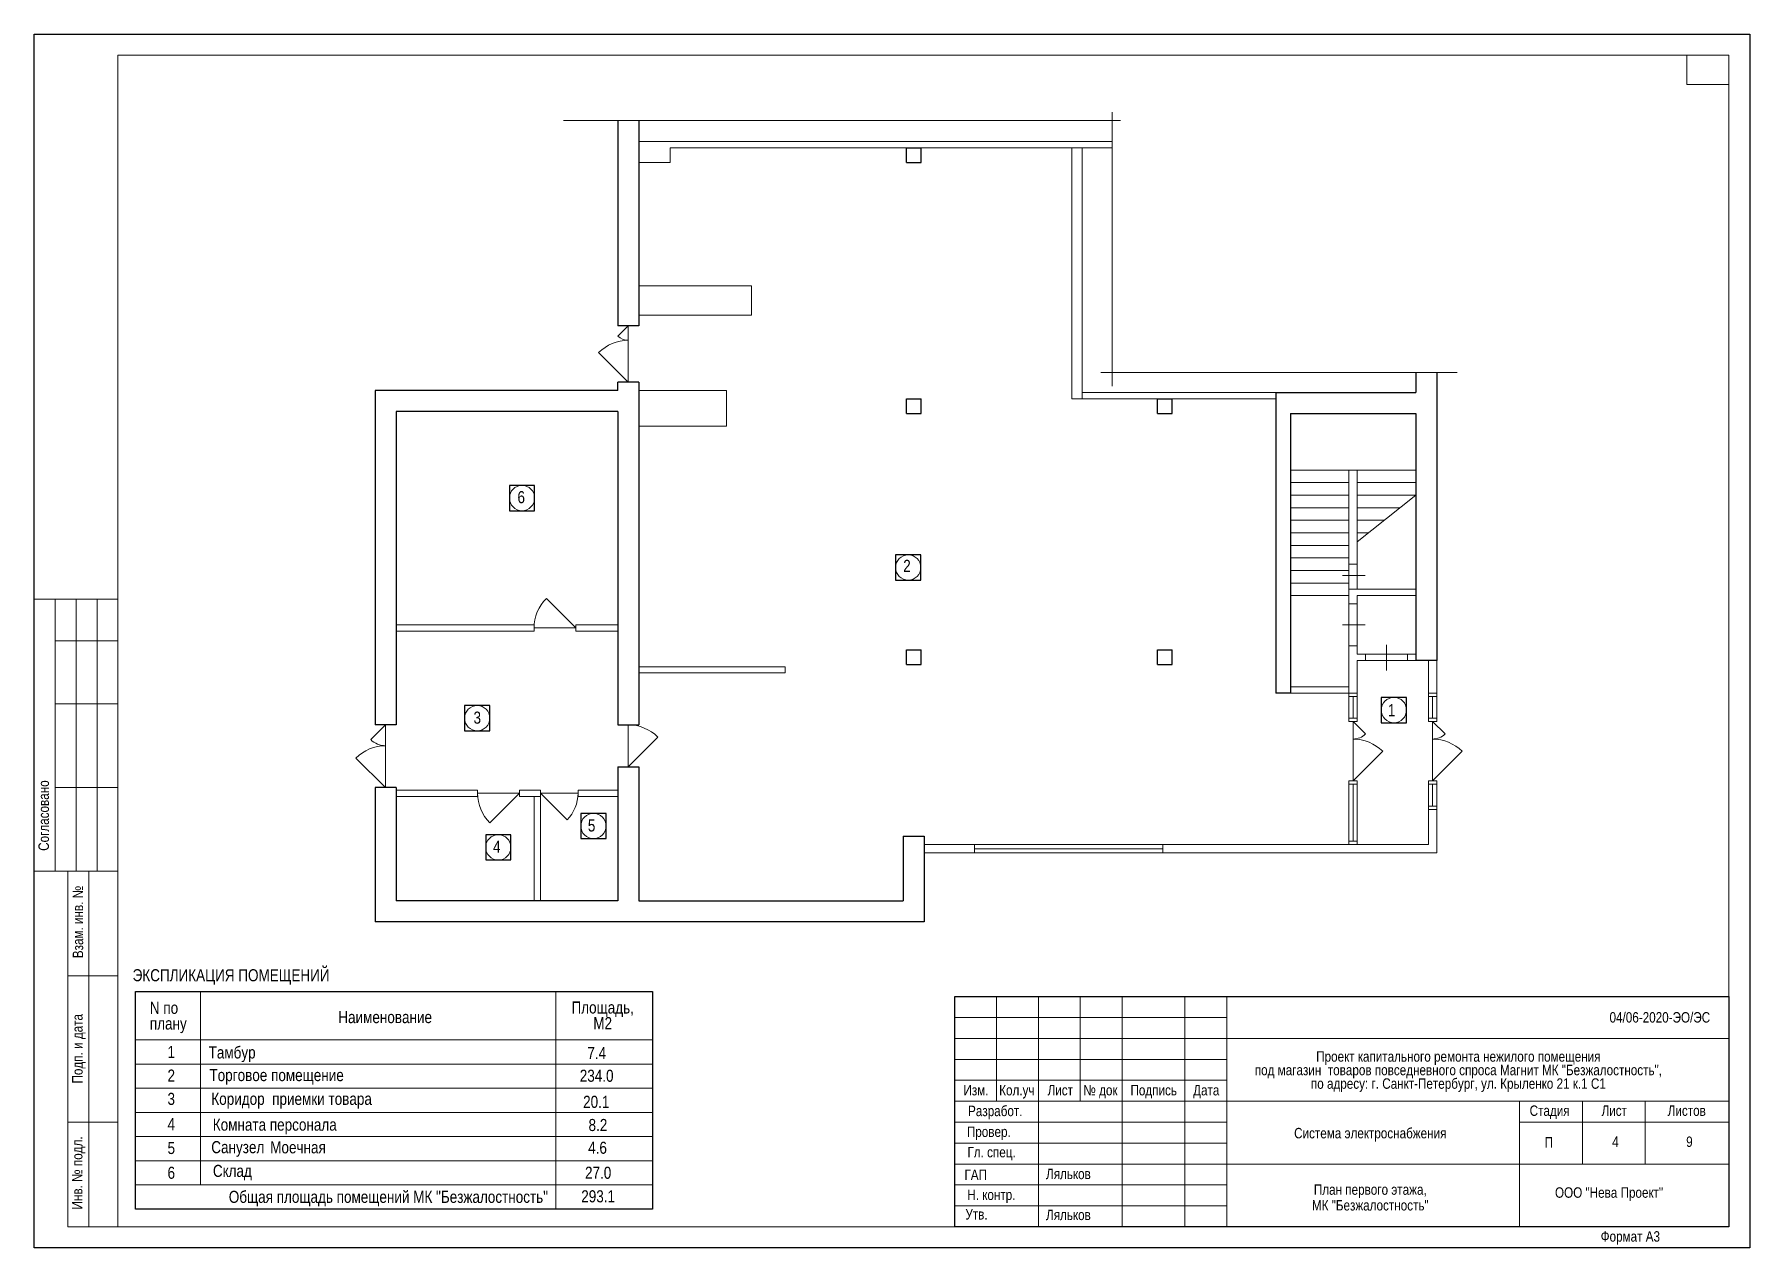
# Model space of a CAD drawing. Header units: metres. Extents: x -306 to 273, y -329 to 512.
# Drawn here: x -268.26 to -227.26, y 483.01 to 512.01 of the extents above; entities that cross this region are included whole.
import ezdxf
from ezdxf.enums import TextEntityAlignment as Align

# ---------------------------------------------------------------- set-up
doc = ezdxf.new("R2010")
doc.units = ezdxf.units.M
doc.header["$MEASUREMENT"] = 0
for name, color, linetype in [('YOLO_FRAME', 1, 'Continuous'), ('YOLO_STAMP', 1, 'Continuous'), ('YOLO_TABLE', 1, 'Continuous')]:
    doc.layers.add(name, color=color, linetype=linetype)
doc.styles.add('Style-Arial', font='arial.ttf')

msp = doc.modelspace()

# ---------------------------------------------------------------- linework, layer by layer
at = {"color": 7, "linetype": 'Continuous', "lineweight": 0}
for p, q in [((-268.25785071, 512.01316329), (-227.25785071, 512.01316329)), ((-268.25785071, 483.01316329), (-268.25785071, 512.01316329)), ((-227.25785071, 512.01316329), (-227.25785071, 483.01316329)), ((-242.49660821, 510.15073567), (-242.49660821, 503.60731982)), ((-242.29741361, 509.94963704), (-255.60571324, 509.94963704)), ((-254.06211998, 505.04922375), (-254.30960735, 504.80173637)), ((-254.06211998, 505.04922375), (-254.06211998, 503.69922375)), ((-254.76922676, 504.40633053), (-254.06211998, 503.69922375)), ((-234.24569633, 503.93208061), (-242.76879738, 503.93208061)), ((-238.23711998, 501.59922375), (-235.23711998, 501.59922375)), ((-238.23711998, 501.29922375), (-236.83711998, 501.29922375)), ((-236.63711998, 501.29922375), (-235.23711998, 501.29922375)), ((-238.23711998, 500.99922375), (-236.83711998, 500.99922375)), ((-238.23711998, 500.69922375), (-236.83711998, 500.69922375)), ((-235.23711998, 500.99922375), (-236.63711998, 499.88145282)), ((-236.63711998, 500.99922375), (-235.23711998, 500.99922375)), ((-236.63711998, 500.69922375), (-235.61286781, 500.69922375)), ((-238.23711998, 500.39922375), (-236.83711998, 500.39922375)), ((-236.63711998, 500.39922375), (-235.98861564, 500.39922375)), ((-238.23711998, 500.09922375), (-236.83711998, 500.09922375)), ((-238.23711998, 499.79922375), (-236.83711998, 499.79922375)), ((-236.63711998, 500.09922375), (-236.36436347, 500.09922375)), ((-238.23711998, 499.49922375), (-236.83711998, 499.49922375)), ((-238.23711998, 499.19922375), (-236.83711998, 499.19922375)), ((-236.98960202, 499.08250544), (-236.44585207, 499.08250544)), ((-236.83711998, 499.34922375), (-236.83711998, 498.74922375)), ((-236.63711998, 499.34922375), (-236.63711998, 498.74922375)), ((-238.23711998, 498.89922375), (-236.83711998, 498.89922375)), ((-238.23711998, 498.59922375), (-236.83711998, 498.59922375)), ((-255.31211998, 497.82422375), (-256.01922676, 498.53133053)), ((-236.83711998, 497.39922375), (-236.83711998, 498.39922375)), ((-236.63711998, 498.39922375), (-236.63711998, 497.39922375)), ((-256.31211998, 497.82422375), (-255.31211998, 497.82422375)), ((-236.98960202, 497.89922375), (-236.44585207, 497.89922375)), ((-235.93711998, 497.42291205), (-235.93711998, 496.80795584)), ((-236.43711998, 497.19922375), (-235.43711998, 497.19922375)), ((-236.43711998, 497.04922375), (-235.43711998, 497.04922375)), ((-236.83711998, 496.18922375), (-236.83711998, 495.66922375)), ((-236.73711998, 496.18922375), (-236.73711998, 495.66922375)), ((-236.63711998, 496.18922375), (-236.63711998, 495.66922375)), ((-234.93711998, 496.18922375), (-234.93711998, 495.66922375)), ((-234.83711998, 496.18922375), (-234.83711998, 495.66922375)), ((-234.73711998, 496.18922375), (-234.73711998, 495.66922375)), ((-259.86211998, 495.50922375), (-260.21567337, 495.15567036)), ((-259.86211998, 495.50922375), (-259.86211998, 494.00922375)), ((-254.06211998, 495.50922375), (-254.06211998, 494.50922375)), ((-236.73711998, 495.58922375), (-236.73711998, 494.16922375)), ((-236.73711998, 495.58922375), (-236.44013513, 495.2922389)), ((-234.83711998, 495.58922375), (-234.83711998, 494.16922375)), ((-234.83711998, 495.58922375), (-234.54013513, 495.2922389)), ((-254.06211998, 494.50922375), (-253.3550132, 495.21633053)), ((-236.0300132, 494.87633053), (-236.73711998, 494.16922375)), ((-234.1300132, 494.87633053), (-234.83711998, 494.16922375)), ((-260.56922676, 494.71633053), (-259.86211998, 494.00922375)), ((-236.83711998, 494.08922375), (-236.83711998, 492.64922375)), ((-236.73711998, 494.08922375), (-236.73711998, 492.72922375)), ((-236.63711998, 494.08922375), (-236.63711998, 492.64922375)), ((-234.93711998, 494.08922375), (-234.93711998, 493.56922375)), ((-234.83711998, 493.56922375), (-234.83711998, 494.08922375)), ((-234.73711998, 493.56922375), (-234.73711998, 494.08922375)), ((-256.66211998, 493.87422375), (-257.66211998, 493.87422375)), ((-256.66211998, 493.87422375), (-257.36922676, 493.16711697)), ((-255.26211998, 493.87422375), (-256.16211998, 493.87422375)), ((-256.16211998, 493.87422375), (-255.52572387, 493.23782764)), ((-241.28711998, 492.64922375), (-245.78711998, 492.64922375)), ((-245.78711998, 492.54922375), (-241.28711998, 492.54922375)), ((-241.28711998, 492.44922375), (-245.78711998, 492.44922375)), ((-246.25785071, 488.51316329), (-239.75785071, 488.51316329)), ((-246.25785071, 488.01316329), (-239.75785071, 488.01316329)), ((-246.25785071, 487.51316329), (-239.75785071, 487.51316329)), ((-265.83571599, 487.40029801), (-253.48189813, 487.40029801)), ((-265.83571599, 486.82279801), (-253.48189813, 486.82279801)), ((-265.83571599, 486.24529801), (-253.48189813, 486.24529801)), ((-246.25785071, 486.01316329), (-239.75785071, 486.01316329)), ((-265.83571599, 485.66779801), (-253.48189813, 485.66779801)), ((-246.25785071, 485.51316329), (-239.75785071, 485.51316329)), ((-265.83571599, 485.09029801), (-253.48189813, 485.09029801)), ((-246.25785071, 485.01316329), (-239.75785071, 485.01316329)), ((-265.83571599, 484.51279801), (-253.48189813, 484.51279801)), ((-246.25785071, 484.51316329), (-239.75785071, 484.51316329)), ((-246.25785071, 484.01316329), (-239.75785071, 484.01316329)), ((-227.25785071, 483.01316329), (-268.25785071, 483.01316329))]:
    msp.add_line(p, q, dxfattribs=at)
at = {"color": 7, "linetype": 'Continuous', "lineweight": 13}
for p, q in [((-266.25785071, 511.51316329), (-227.75785071, 511.51316329)), ((-266.25785071, 511.51316329), (-266.25785071, 483.51316329)), ((-228.75785071, 511.51316329), (-228.75785071, 510.81316329)), ((-227.75785071, 511.51316329), (-227.75785071, 483.51316329)), ((-228.75785071, 510.81316329), (-227.75785071, 510.81316329)), ((-253.81211998, 509.44922375), (-242.49660821, 509.44922375)), ((-253.06211998, 509.29922375), (-242.49660821, 509.29922375)), ((-253.06211998, 509.29922375), (-253.06211998, 508.94922375)), ((-243.46211998, 509.29922375), (-243.46211998, 503.29922375)), ((-243.21211998, 509.29922375), (-243.21211998, 503.29922375)), ((-253.06211998, 508.94922375), (-253.81211998, 508.94922375)), ((-251.11211998, 505.99922375), (-253.81211998, 505.99922375)), ((-251.11211998, 505.99922375), (-251.11211998, 505.29922375)), ((-251.11211998, 505.29922375), (-253.81211998, 505.29922375)), ((-251.71211998, 503.49922375), (-253.81211998, 503.49922375)), ((-251.71211998, 503.49922375), (-251.71211998, 502.64922375)), ((-238.58711998, 503.29922375), (-243.46211998, 503.29922375)), ((-238.58711998, 503.44922375), (-243.21211998, 503.44922375)), ((-251.71211998, 502.64922375), (-253.81211998, 502.64922375)), ((-236.83711998, 499.34922375), (-236.83711998, 501.59922375)), ((-236.63711998, 499.34922375), (-236.63711998, 501.59922375)), ((-236.83711998, 499.34922375), (-236.63711998, 499.34922375)), ((-236.83711998, 498.39922375), (-236.83711998, 498.74922375)), ((-236.83711998, 498.74922375), (-235.23711998, 498.74922375)), ((-236.63711998, 498.39922375), (-236.63711998, 498.59922375)), ((-236.63711998, 498.59922375), (-235.23711998, 498.59922375)), ((-268.25785071, 498.51316329), (-266.25785071, 498.51316329)), ((-268.25785071, 498.51316329), (-268.25785071, 492.01316329)), ((-267.75785071, 498.51316329), (-267.75785071, 492.01316329)), ((-267.25785071, 498.51316329), (-267.25785071, 492.01316329)), ((-266.75785071, 498.51316329), (-266.75785071, 492.01316329)), ((-236.83711998, 498.39922375), (-236.63711998, 498.39922375)), ((-259.61211998, 497.89922375), (-256.31211998, 497.89922375)), ((-259.61211998, 497.74922375), (-256.31211998, 497.74922375)), ((-256.31211998, 497.89922375), (-256.31211998, 497.74922375)), ((-255.31211998, 497.89922375), (-255.31211998, 497.74922375)), ((-255.31211998, 497.89922375), (-254.31211998, 497.89922375)), ((-255.31211998, 497.74922375), (-254.31211998, 497.74922375)), ((-267.75785071, 497.51316329), (-266.25785071, 497.51316329)), ((-236.83711998, 497.39922375), (-236.63711998, 497.39922375)), ((-236.63711998, 497.19922375), (-236.63711998, 497.39922375)), ((-236.63711998, 497.19922375), (-236.43711998, 497.19922375)), ((-236.63711998, 497.04922375), (-236.43711998, 497.04922375)), ((-236.43711998, 497.04922375), (-236.43711998, 497.19922375)), ((-235.43711998, 497.04922375), (-235.43711998, 497.19922375)), ((-235.43711998, 497.19922375), (-235.23711998, 497.19922375)), ((-235.43711998, 497.04922375), (-235.23711998, 497.04922375)), ((-250.31211998, 496.89922375), (-253.81211998, 496.89922375)), ((-250.31211998, 496.74922375), (-253.81211998, 496.74922375)), ((-250.31211998, 496.89922375), (-250.31211998, 496.74922375)), ((-238.23711998, 496.41922375), (-236.83711998, 496.41922375)), ((-238.23711998, 496.26922375), (-236.63711998, 496.26922375)), ((-267.75785071, 496.01316329), (-266.25785071, 496.01316329)), ((-267.75785071, 494.01316329), (-266.25785071, 494.01316329)), ((-259.61211998, 493.94922375), (-257.66211998, 493.94922375)), ((-259.61211998, 493.79922375), (-257.66211998, 493.79922375)), ((-257.66211998, 493.94922375), (-257.66211998, 493.79922375)), ((-256.66211998, 493.94922375), (-256.66211998, 493.79922375)), ((-256.66211998, 493.94922375), (-256.16211998, 493.94922375)), ((-256.66211998, 493.79922375), (-256.16211998, 493.79922375)), ((-256.31211998, 493.79922375), (-256.31211998, 491.29922375)), ((-256.16211998, 493.94922375), (-256.16211998, 491.29922375)), ((-255.26211998, 493.94922375), (-255.26211998, 493.79922375)), ((-255.26211998, 493.94922375), (-254.31211998, 493.94922375)), ((-255.26211998, 493.79922375), (-254.31211998, 493.79922375)), ((-234.93711998, 493.56922375), (-234.93711998, 492.64922375)), ((-234.73711998, 493.56922375), (-234.73711998, 492.44922375)), ((-246.98711998, 492.64922375), (-245.78711998, 492.64922375)), ((-246.98711998, 492.44922375), (-245.78711998, 492.44922375)), ((-245.78711998, 492.64922375), (-245.78711998, 492.44922375)), ((-241.28711998, 492.64922375), (-241.28711998, 492.44922375)), ((-241.28711998, 492.64922375), (-234.93711998, 492.64922375)), ((-241.28711998, 492.44922375), (-234.73711998, 492.44922375)), ((-268.25785071, 492.01316329), (-266.25785071, 492.01316329)), ((-266.95785071, 483.51316329), (-266.95785071, 492.01316329)), ((-267.45785071, 489.51316329), (-266.25785071, 489.51316329)), ((-265.83571599, 489.13279801), (-253.48189813, 489.13279801)), ((-265.83571599, 489.13279801), (-265.83571599, 483.93529801)), ((-264.28901638, 489.13279801), (-264.28901638, 484.51279801)), ((-255.79189813, 489.13279801), (-255.79189813, 483.93529801)), ((-253.48189813, 489.13279801), (-253.48189813, 483.93529801)), ((-246.25785071, 489.01316329), (-227.75785071, 489.01316329)), ((-246.25785071, 489.01316329), (-246.25785071, 483.51316329)), ((-245.25785071, 489.01316329), (-245.25785071, 486.51316329)), ((-244.25785071, 489.01316329), (-244.25785071, 483.51316329)), ((-243.25785071, 489.01316329), (-243.25785071, 486.51316329)), ((-242.25785071, 489.01316329), (-242.25785071, 483.51316329)), ((-240.75785071, 489.01316329), (-240.75785071, 483.51316329)), ((-239.75785071, 489.01316329), (-239.75785071, 483.51316329)), ((-265.83571599, 487.97779801), (-253.48189813, 487.97779801)), ((-239.75785071, 488.01316329), (-227.75785071, 488.01316329)), ((-246.25785071, 487.01316329), (-239.75785071, 487.01316329)), ((-246.25785071, 486.51316329), (-227.75785071, 486.51316329)), ((-267.45785071, 486.01316329), (-266.25785071, 486.01316329)), ((-232.75785071, 486.01316329), (-227.75785071, 486.01316329)), ((-239.75785071, 485.01316329), (-227.75785071, 485.01316329)), ((-265.83571599, 483.93529801), (-253.48189813, 483.93529801)), ((-266.69678477, 483.51316329), (-227.75785071, 483.51316329))]:
    msp.add_line(p, q, dxfattribs=at)
at = {"color": 7, "linetype": 'Continuous', "lineweight": 30}
for p, q in [((-254.31211998, 509.94963704), (-254.31211998, 505.04922375)), ((-253.81211998, 509.94963704), (-253.81211998, 505.04922375)), ((-247.41211998, 509.29922375), (-247.06211998, 509.29922375)), ((-247.41211998, 508.94922375), (-247.41211998, 509.29922375)), ((-247.06211998, 508.94922375), (-247.06211998, 509.29922375)), ((-247.41211998, 508.94922375), (-247.06211998, 508.94922375)), ((-253.81211998, 505.04922375), (-254.31211998, 505.04922375)), ((-235.23711998, 503.93208061), (-235.23711998, 503.44922375)), ((-234.73711998, 503.93208061), (-234.73711998, 497.04922375)), ((-254.31211998, 503.49922375), (-260.11211998, 503.49922375)), ((-260.11211998, 503.49922375), (-260.11211998, 495.50922375)), ((-253.81211998, 503.69922375), (-254.31211998, 503.69922375)), ((-254.31211998, 503.49922375), (-254.31211998, 503.69922375)), ((-253.81211998, 503.69922375), (-253.81211998, 495.50922375)), ((-247.41211998, 503.29922375), (-247.06211998, 503.29922375)), ((-247.41211998, 502.94922375), (-247.41211998, 503.29922375)), ((-247.06211998, 502.94922375), (-247.06211998, 503.29922375)), ((-241.41211998, 503.29922375), (-241.06211998, 503.29922375)), ((-241.41211998, 502.94922375), (-241.41211998, 503.29922375)), ((-241.06211998, 502.94922375), (-241.06211998, 503.29922375)), ((-238.58711998, 503.44922375), (-238.58711998, 496.26922375)), ((-238.58711998, 503.44922375), (-235.23711998, 503.44922375)), ((-259.61211998, 502.99922375), (-259.61211998, 495.50922375)), ((-254.31211998, 502.99922375), (-259.61211998, 502.99922375)), ((-254.31211998, 502.99922375), (-254.31211998, 495.50922375)), ((-247.41211998, 502.94922375), (-247.06211998, 502.94922375)), ((-241.41211998, 502.94922375), (-241.06211998, 502.94922375)), ((-238.23711998, 502.94922375), (-238.23711998, 496.26922375)), ((-238.23711998, 502.94922375), (-235.23711998, 502.94922375)), ((-235.23711998, 502.94922375), (-235.23711998, 497.04922375)), ((-247.41211998, 497.29922375), (-247.06211998, 497.29922375)), ((-247.41211998, 496.94922375), (-247.41211998, 497.29922375)), ((-247.41211998, 496.94922375), (-247.06211998, 496.94922375)), ((-247.06211998, 496.94922375), (-247.06211998, 497.29922375)), ((-241.41211998, 497.29922375), (-241.06211998, 497.29922375)), ((-241.41211998, 496.94922375), (-241.41211998, 497.29922375)), ((-241.41211998, 496.94922375), (-241.06211998, 496.94922375)), ((-241.06211998, 496.94922375), (-241.06211998, 497.29922375)), ((-234.73711998, 497.04922375), (-235.23711998, 497.04922375)), ((-238.23711998, 496.26922375), (-238.58711998, 496.26922375)), ((-259.61211998, 495.50922375), (-260.11211998, 495.50922375)), ((-254.31211998, 495.50922375), (-253.81211998, 495.50922375)), ((-254.31211998, 494.50922375), (-253.81211998, 494.50922375)), ((-254.31211998, 494.50922375), (-254.31211998, 491.29922375)), ((-253.81211998, 494.50922375), (-253.81211998, 491.29922375)), ((-259.61211998, 494.00922375), (-260.11211998, 494.00922375)), ((-260.11211998, 494.00922375), (-260.11211998, 490.79922375)), ((-259.61211998, 494.00922375), (-259.61211998, 491.29922375)), ((-247.48711998, 492.84922375), (-247.48711998, 491.29922375)), ((-247.48711998, 492.84922375), (-246.98711998, 492.84922375)), ((-246.98711998, 492.84922375), (-246.98711998, 490.79922375)), ((-254.31211998, 491.29922375), (-259.61211998, 491.29922375)), ((-253.81211998, 491.29922375), (-247.48711998, 491.29922375)), ((-246.98711998, 490.79922375), (-260.11211998, 490.79922375))]:
    msp.add_line(p, q, dxfattribs=at)
at = {"color": 7, "linetype": 'Continuous', "lineweight": 13, "flags": 128}
for points in [[(-236.63711998, 497.04922375), (-236.63711998, 496.18922375), (-236.83711998, 496.18922375), (-236.83711998, 497.39922375)], [(-234.73711998, 497.04922375), (-234.73711998, 496.18922375), (-234.93711998, 496.18922375), (-234.93711998, 497.04922375)], [(-234.93711998, 496.26922375), (-234.73711998, 496.26922375)], [(-234.73711998, 493.56922375), (-234.93711998, 493.56922375)], [(-234.93711998, 493.48922375), (-234.73711998, 493.48922375)], [(-236.83711998, 492.64922375), (-236.83711998, 492.72922375), (-236.83711998, 492.72922375), (-236.63711998, 492.72922375), (-236.63711998, 492.64922375)], [(-266.25785071, 483.51316329), (-267.45785071, 483.51316329), (-267.45785071, 492.01316329)], [(-232.75785071, 486.51316329), (-232.75785071, 483.51316329)], [(-231.25785071, 486.51316329), (-231.25785071, 485.01316329)], [(-229.75785071, 486.51316329), (-229.75785071, 485.01316329)]]:
    msp.add_lwpolyline(points, dxfattribs=at)
for points in [[(-236.83711998, 495.66922375), (-236.63711998, 495.66922375), (-236.63711998, 495.58922375), (-236.83711998, 495.58922375), (-236.83711998, 495.66922375)], [(-234.93711998, 495.66922375), (-234.73711998, 495.66922375), (-234.73711998, 495.58922375), (-234.93711998, 495.58922375), (-234.93711998, 495.66922375)], [(-236.83711998, 494.16922375), (-236.63711998, 494.16922375), (-236.63711998, 494.08922375), (-236.83711998, 494.08922375), (-236.83711998, 494.16922375)], [(-234.93711998, 494.16922375), (-234.73711998, 494.16922375), (-234.73711998, 494.08922375), (-234.93711998, 494.08922375), (-234.93711998, 494.16922375)]]:
    msp.add_lwpolyline(points, close=True, dxfattribs=at)
at = {"color": 7, "linetype": 'Continuous', "lineweight": 13}
for centre in [(-256.60082947, 500.92978197), (-247.36922812, 499.26974358), (-235.7608938, 495.86302318), (-257.67079531, 495.66893948), (-254.89361275, 493.09157805), (-257.16748711, 492.58124146)]:
    msp.add_circle(centre, 0.30215027, dxfattribs=at)
at = {"color": 7, "linetype": 'Continuous', "lineweight": 0}
for centre, radius, start, end in [((-254.06211998, 505.04922375), 0.35, 225, 270), ((-254.06211998, 503.69922375), 1, 90, 135), ((-255.31211998, 497.82422375), 1, 135, 180), ((-254.06211998, 494.50922375), 1, 45, 90), ((-236.73711998, 495.58922375), 0.42, 270, 315), ((-234.83711998, 495.58922375), 0.42, 270, 315), ((-259.86211998, 494.00922375), 1, 90, 135), ((-259.86211998, 495.50922375), 0.5, 225, 270), ((-236.73711998, 494.16922375), 1, 45, 90), ((-234.83711998, 494.16922375), 1, 45, 90), ((-256.66211998, 493.87422375), 1, 180, 225), ((-256.16211998, 493.87422375), 0.9, 315, 0)]:
    msp.add_arc(centre, radius, start, end, dxfattribs=at)
at = {"layer": 'YOLO_FRAME'}
msp.add_lwpolyline([(-268.25785071, 512.01316329), (-227.25785071, 512.01316329), (-227.25785071, 483.01316329), (-268.25785071, 483.01316329)], close=True, dxfattribs=at)
at = {"layer": 'YOLO_STAMP'}
msp.add_lwpolyline([(-246.25785071, 489.01316329), (-227.75785071, 489.01316329), (-227.75785071, 483.51316329), (-246.25785071, 483.51316329)], close=True, dxfattribs=at)
at = {"layer": 'YOLO_TABLE'}
for points in [[(-256.90297974, 500.6276317), (-256.2986792, 500.6276317), (-256.2986792, 501.23193224), (-256.90297974, 501.23193224)], [(-247.67137839, 498.96759331), (-247.06707785, 498.96759331), (-247.06707785, 499.57189384), (-247.67137839, 499.57189384)], [(-236.06304406, 495.56087291), (-235.45874353, 495.56087291), (-235.45874353, 496.16517345), (-236.06304406, 496.16517345)], [(-257.97294558, 495.36678921), (-257.36864504, 495.36678921), (-257.36864504, 495.97108975), (-257.97294558, 495.97108975)], [(-255.19576302, 492.78942778), (-254.59146249, 492.78942778), (-254.59146249, 493.39372832), (-255.19576302, 493.39372832)], [(-257.46963738, 492.27909119), (-256.86533684, 492.27909119), (-256.86533684, 492.88339173), (-257.46963738, 492.88339173)], [(-265.83571599, 489.13279801), (-253.48189813, 489.13279801), (-253.48189813, 483.93529801), (-265.83571599, 483.93529801)]]:
    msp.add_lwpolyline(points, close=True, dxfattribs=at)

# ---------------------------------------------------------------- texts
at = {"color": 7, "linetype": 'Continuous', "lineweight": 0, "style": 'Style-Arial', "width": 0.8}
for s, height, p in [('6', 0.28875, (-256.61990113, 501.0953452)), ('2', 0.28875, (-247.39980246, 499.45333585)), ('3', 0.28875, (-257.6702134, 495.82570286)), ('1', 0.28875, (-235.81564958, 496.00505586)), ('5', 0.28875, (-254.93736479, 493.24901865)), ('4', 0.28875, (-257.20347279, 492.7392764)), ('1', 0.28875, (-264.98402154, 487.83543094)), ('2', 0.28875, (-264.98402154, 487.27062474)), ('3', 0.28875, (-264.98402154, 486.71491944)), ('20.1', 0.28875, (-254.82628763, 486.64408307)), ('4', 0.28875, (-264.98454974, 486.10982715)), ('5', 0.28875, (-264.98314121, 485.54032852)), ('4.6', 0.28875, (-254.79583217, 485.54649331)), ('П', 0.25, (-232.05852636, 485.65704233)), ('4', 0.25, (-230.46651784, 485.670934)), ('9', 0.25, (-228.69860006, 485.670934)), ('6', 0.28875, (-264.98402154, 484.94924765)), ('27.0', 0.28875, (-254.78140318, 484.94914471)), ('293.1', 0.28875, (-254.78140318, 484.38533145))]:
    msp.add_text(s, height=height, dxfattribs=at).set_placement(p, align=Align.TOP_CENTER)
for s, p in [('Согласовано', (-268.03345591, 493.34058516)), ('Взам. инв. №', (-267.21517178, 490.79752348)), ('Подп. и дата', (-267.22805821, 487.76772979)), ('Инв. № подл.', (-267.23252283, 484.79981199))]:
    msp.add_text(s, height=0.25, rotation=90, dxfattribs=at).set_placement(p, align=Align.MIDDLE_CENTER)
at = {"color": 7, "lineweight": 13, "style": 'Style-Arial', "width": 0.8}
msp.add_text('ЭКСПЛИКАЦИЯ ПОМЕЩЕНИЙ ', height=0.28875, dxfattribs=at).set_placement((-263.50925693, 489.52499963), align=Align.MIDDLE_CENTER)
at = {"color": 7, "linetype": 'Continuous', "lineweight": 13, "style": 'Style-Arial', "width": 0.8}
msp.add_text('04/06-2020-ЭО/ЭС', height=0.25, dxfattribs=at).set_placement((-229.40497638, 488.64325701), align=Align.TOP_CENTER)
at = {"color": 7, "linetype": 'Continuous', "lineweight": 0, "style": 'Style-Arial', "width": 0.8}
for s, p in [('Тамбур', (-264.09169724, 487.82410189)), ('Торговое помещение ', (-264.07212657, 487.28198745)), ('Санузел', (-264.02795919, 485.56014358))]:
    msp.add_text(s, height=0.28875, dxfattribs=at).set_placement(p, align=Align.TOP_LEFT)
at = {"color": 7, "linetype": 'Continuous', "lineweight": 13, "style": 'Style-Arial', "width": 0.8}
for s, height, p in [('7.4', 0.28875, (-255.03901322, 487.80889505)), ('234.0', 0.28875, (-255.2205132, 487.26706345)), ('8.2', 0.28875, (-255.0108767, 486.08998328)), ('Общая площадь помещений МК "Безжалостность"', 0.28875, (-263.60904141, 484.3723925)), ('ООО "Нева Проект"', 0.25, (-231.91114568, 484.45652802))]:
    msp.add_text(s, height=height, dxfattribs=at).set_placement(p, align=Align.TOP_LEFT)
at = {"color": 7, "linetype": 'Continuous', "lineweight": 0, "style": 'Style-Arial', "width": 0.8}
for s, p in [('Изм.', (-245.75080288, 486.77817329)), ('Кол.уч', (-244.77348274, 486.77817329)), ('Лист', (-243.73508507, 486.77817329)), ('№ док', (-242.77618377, 486.77817329)), ('Подпись', (-241.50218444, 486.77817329)), ('Дата', (-240.24670732, 486.77817329)), ('Разработ.', (-245.28890469, 486.28221098)), ('Стадия', (-232.03940596, 486.28817329)), ('Лист', (-230.49508507, 486.28817329)), ('Листов', (-228.76159402, 486.28817329)), ('Провер.', (-245.44354185, 485.78447991)), ('Гл. спец.', (-245.37726878, 485.29725011)), ('ГАП', (-245.75665721, 484.75574663)), ('Н. контр.', (-245.38236968, 484.27817329)), ('Утв.', (-245.73831746, 483.81136339)), ('Формат А3', (-230.11048962, 483.28239243))]:
    msp.add_text(s, height=0.25, dxfattribs=at).set_placement(p, align=Align.MIDDLE_CENTER)
at = {"color": 7, "lineweight": 13, "style": 'Style-Arial', "width": 0.8}
for p in [(-244.07567047, 484.90132637), (-244.07567047, 483.92206987)]:
    msp.add_text('Ляльков', height=0.25, dxfattribs=at).set_placement(p, align=Align.TOP_LEFT)
at = {"color": 7, "linetype": 'Continuous', "lineweight": 13, "style": 'Style-Arial'}
for s, insert, char_height, attachment_point, line_spacing_factor in [('\\H1x;\\W0.8;N по \\Pплану', (-265.49619721, 488.51497544), 0.28875, 4, 0.776524), ('\\H1x;\\W0.8;Наименование', (-260.99198373, 488.52171651), 0.28875, 4, 0.6), ('\\H1x;\\W0.8;Проект капитального ремонта нежилого помещения \\Pпод магазин  товаров повседневного спроса Магнит МК "Безжалостность",\\Pпо адресу: г. Санкт-Петербург, ул. Крыленко 21 к.1 С1', (-234.22072379, 487.70837919), 0.25, 2, 0.776524)]:
    msp.add_mtext(s, dxfattribs=dict(at, insert=insert, char_height=char_height, attachment_point=attachment_point, line_spacing_factor=line_spacing_factor))
at = {"color": 7, "linetype": 'Continuous', "lineweight": 0, "style": 'Style-Arial'}
for s, insert, char_height, attachment_point, line_spacing_factor in [('\\H1x;\\W0.8;Площадь,\\PМ2', (-254.67245928, 488.89794012), 0.28875, 2, 0.776524), ('\\H1x;\\W0.8;Коридор  приемки товара', (-262.10751713, 486.71495876), 0.28875, 2, 0.6), ('\\H1x;\\W0.8;Комната персонала ', (-263.99212034, 486.09844276), 0.28875, 1, 0.6), ('{\\W0.8;Система электроснабжения}', (-236.3263335, 485.71325193), 0.25, 5, 0.9), ('\\H1.000000x;\\W0.800000;Моечная ', (-262.61882659, 485.55674623), 0.28875, 1, 0.60241), ('\\H1.000000x;\\W0.800000;Склад ', (-263.98911274, 484.99359475), 0.28875, 1, 0.60241), ('\\H1x;\\W0.8;План первого этажа,\\PМК "Безжалостность"', (-236.3263335, 484.21325193), 0.25, 5, 0.9)]:
    msp.add_mtext(s, dxfattribs=dict(at, insert=insert, char_height=char_height, attachment_point=attachment_point, line_spacing_factor=line_spacing_factor))

doc.saveas('drawing.dxf')
